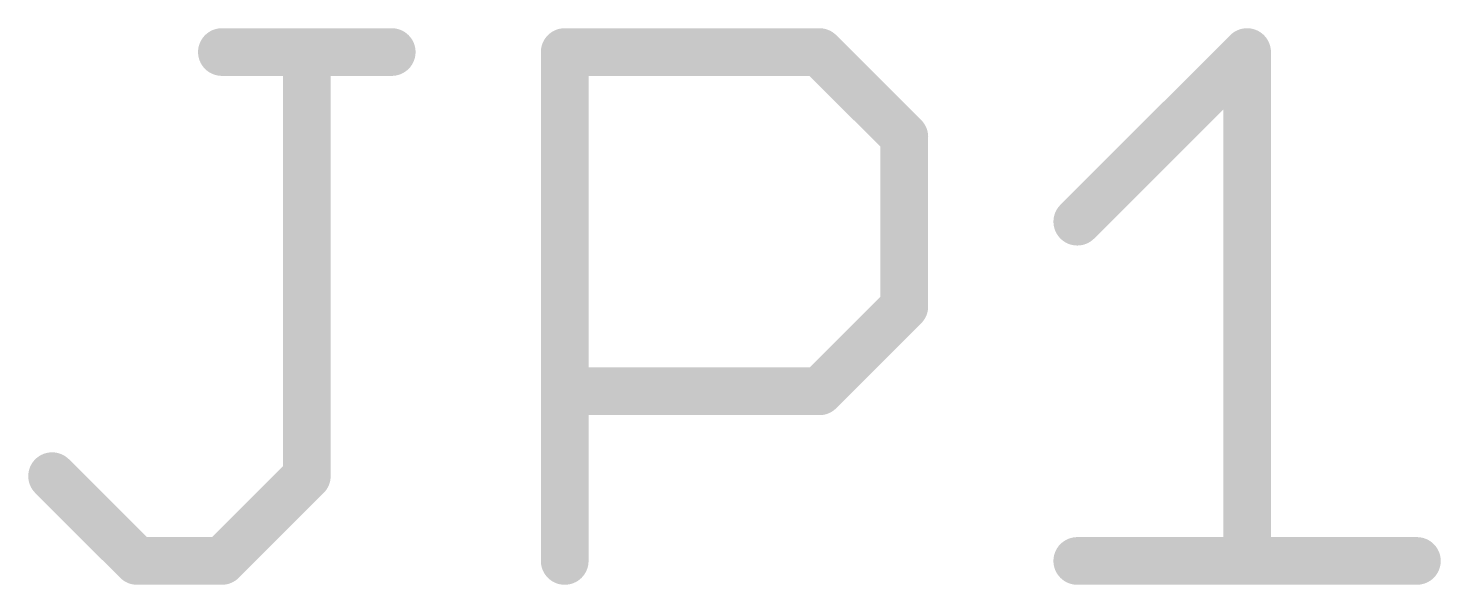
# Model space of a CAD drawing. Extents: x -31 to 132, y -51 to 79.
# Drawn here: x 52.07 to 56.581, y 51.435 to 53.214 of the extents above; entities that cross this region are included whole.
import ezdxf

# ---------------------------------------------------------------- set-up
doc = ezdxf.new("R2010")
doc.units = 0
doc.layers.add('95', color=253, linetype='CONTINUOUS')

msp = doc.modelspace()

# ---------------------------------------------------------------- linework, layer by layer
at = {"layer": '95', "const_width": 0.1524}
for points in [[(52.6885, 53.1382), (53.2309, 53.1382)], [(52.9597, 51.7824), (52.9597, 53.1382)], [(53.7834, 51.5112), (53.7834, 53.1382)], [(53.7834, 53.1382), (54.5969, 53.1382)], [(54.5969, 53.1382), (54.868, 52.867)], [(55.4205, 52.5959), (55.9628, 53.1382)], [(55.9628, 53.1382), (55.9628, 51.5112)], [(54.868, 52.867), (54.868, 52.3247)], [(54.868, 52.3247), (54.5969, 52.0535)], [(54.5969, 52.0535), (53.7834, 52.0535)], [(52.1462, 51.7824), (52.4174, 51.5112)], [(52.6885, 51.5112), (52.9597, 51.7824)], [(52.4174, 51.5112), (52.6885, 51.5112)], [(55.4205, 51.5112), (56.5052, 51.5112)]]:
    msp.add_lwpolyline(points, dxfattribs=at)
at = {"layer": '95', "const_width": 0.0762}
for points in [[(52.6885, 53.1763, 1), (52.6885, 53.1001)], [(52.9978, 53.1382, 1), (52.9216, 53.1382)], [(53.2309, 53.1001, 1), (53.2309, 53.1763)], [(53.8215, 53.1382, 1), (53.7453, 53.1382)], [(53.7834, 53.1763, 1), (53.7834, 53.1001)], [(54.6238, 53.1651, 1), (54.5699, 53.1112)], [(54.5969, 53.1001, 1), (54.5969, 53.1763)], [(56.0009, 53.1382, 1), (55.9247, 53.1382)], [(55.9898, 53.1112, 1), (55.9359, 53.1651)], [(54.9061, 52.867, 1), (54.8299, 52.867)], [(54.8411, 52.8401, 1), (54.895, 52.894)], [(55.3936, 52.6228, 1), (55.4475, 52.5689)], [(54.895, 52.2978, 1), (54.8411, 52.3516)], [(54.8299, 52.3247, 1), (54.9061, 52.3247)], [(53.7834, 52.0916, 1), (53.7834, 52.0154)], [(54.5699, 52.0805, 1), (54.6238, 52.0266)], [(54.5969, 52.0154, 1), (54.5969, 52.0916)], [(52.1731, 51.8093, 1), (52.1193, 51.7554)], [(52.9866, 51.7554, 1), (52.9328, 51.8093)], [(52.9216, 51.7824, 1), (52.9978, 51.7824)], [(52.4174, 51.5493, 1), (52.4174, 51.4731)], [(52.3904, 51.4843, 1), (52.4443, 51.5381)], [(52.6616, 51.5381, 1), (52.7155, 51.4843)], [(52.6885, 51.4731, 1), (52.6885, 51.5493)], [(55.4205, 51.5493, 1), (55.4205, 51.4731)], [(56.5052, 51.4731, 1), (56.5052, 51.5493)], [(53.7453, 51.5112, 1), (53.8215, 51.5112)], [(55.9247, 51.5112, 1), (56.0009, 51.5112)]]:
    msp.add_lwpolyline(points, format="xyb", dxfattribs=at)

doc.saveas('drawing.dxf')
